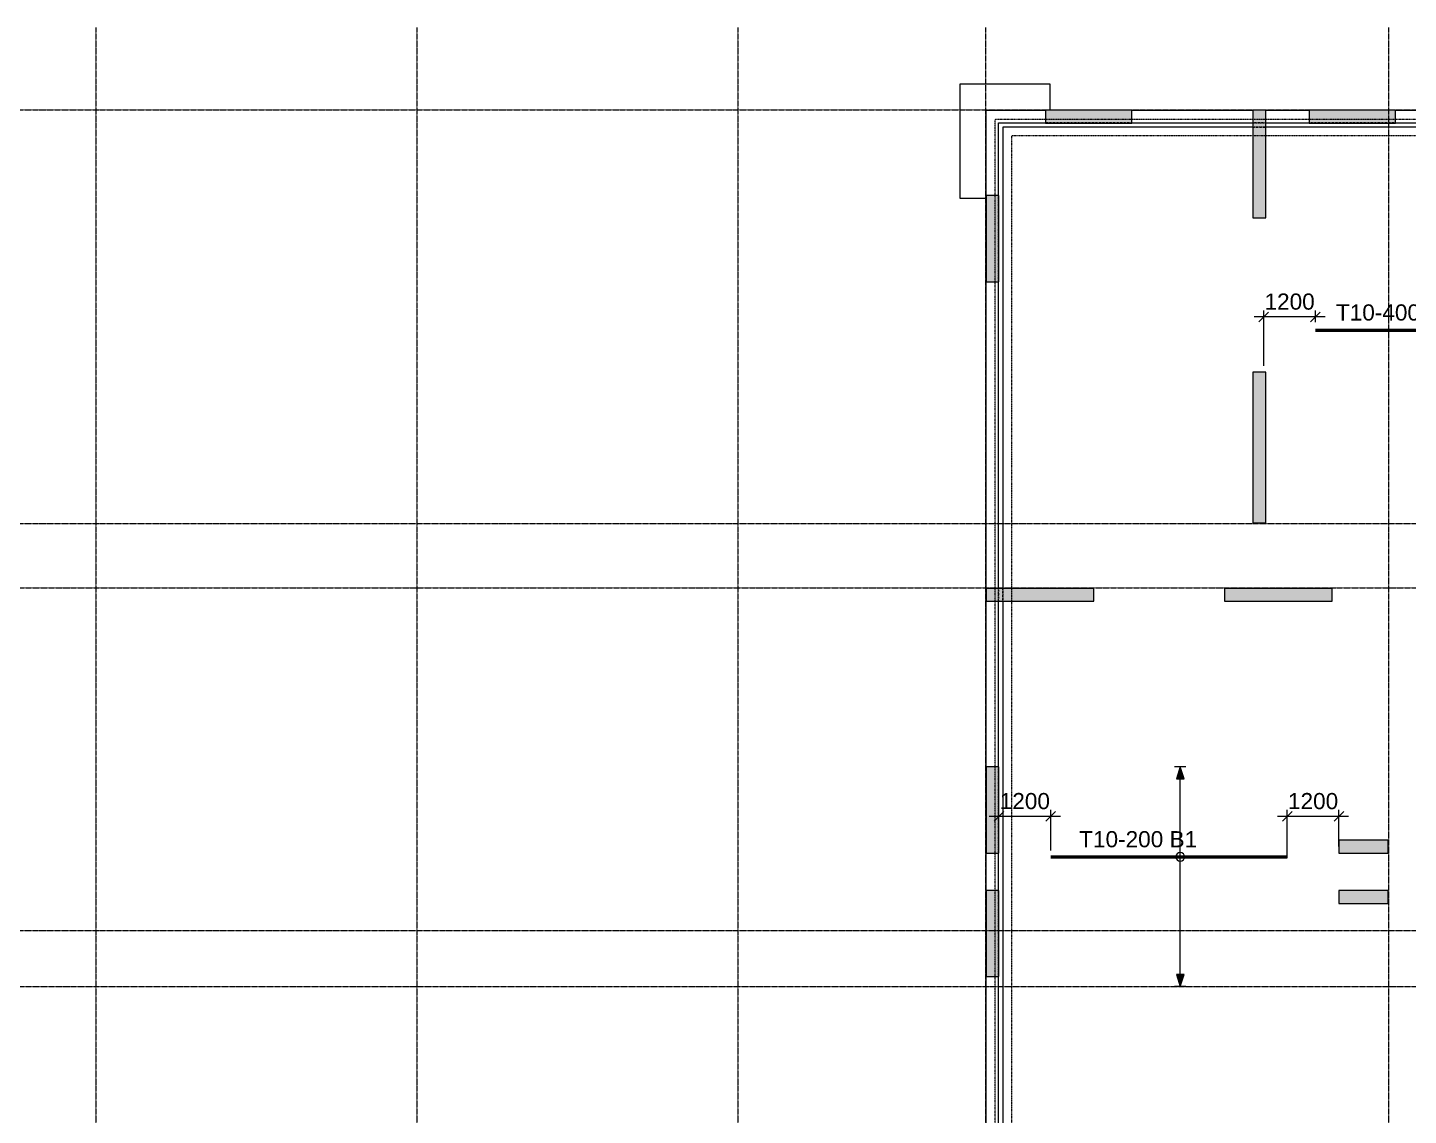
# Model space of a CAD drawing. Header units: millimetres. Extents: x -53802 to 55300, y -23895 to 35510.
# Drawn here: x -9034 to 23011, y 10254 to 35510 of the extents above; entities that cross this region are included whole.
import ezdxf

# ---------------------------------------------------------------- set-up
doc = ezdxf.new("R2010")
doc.units = ezdxf.units.MM
for name, pattern in [('cham gach', [5.5, 2.5, -1.5, 0, -1.5]), ('IMPORT-HIDDEN2', [4.7625, 3.175, -1.5875]), ('Ligne de quadrillage', [22.225, 12.7, -3.175, 3.175, -3.175]), ('Tiret', [2.5, 1.25, -1.25])]:
    doc.linetypes.add(name, pattern=pattern)
for name, color, linetype, lineweight in [('A-230-M_FLOOR', 192, 'Continuous', 15), ('A-230-MH_FLOOR', 190, 'cham gach', 9), ('ART-STR-DET-THIN', 5, 'Continuous', 15), ('ART-STR-SLAB-RBAR-BOT', 14, 'Continuous', 50), ('BM_STR_02F RC SLAB  - BOTTOM LAY_dwg', 8, 'Continuous', 5), ('S-280-M_COLUMN', 52, 'Continuous', 15), ('S-280-MH_COLUMN', 52, 'Tiret', 5), ('VERICAL', 7, 'Continuous', 5), ('Z-030-M_GRID', 191, 'Continuous', 5)]:
    doc.layers.add(name, color=color, linetype=linetype, lineweight=lineweight)
doc.styles.add('Arial', font='arial.ttf', dxfattribs={"height": 375})

# ---------------------------------------------------------------- blocks, each defined once
blk = doc.blocks.new('BM_STR_02F RC SLAB  - BOTTOM LAY_dwg__ArchTick-3701911-4_025 - 02F - BOTTOM REINFORCEMENT')
at = {"layer": 'VERICAL'}
blk.add_line((-0.5, -0.5), (0.5, 0.5), dxfattribs=at)
blk = doc.blocks.new('BM_STR_02F RC SLAB  - BOTTOM LAY_dwg__U8-3701933-4_025 - 02F - BOTTOM REINFORCEMENT')
at = {"layer": 'ART-STR-DET-THIN'}
for points in [[(1445, 6815), (1270, 6815), (1357, 7090)], [(1357, 0), (1270, 275), (1445, 275)]]:
    blk.add_hatch(color=252, dxfattribs=at).paths.add_polyline_path(points, flags=0)
at = {"layer": 'ART-STR-DET-THIN', "color": 252}
for p, q in [((1226, 7090), (1488, 7090)), ((1270, 6815), (1357, 7090)), ((1357, 7090), (1445, 6815)), ((1445, 6815), (1270, 6815)), ((1357, 275), (1357, 6815)), ((1226, 0), (1488, 0)), ((1357, 0), (1270, 275)), ((1270, 275), (1445, 275)), ((1445, 275), (1357, 0))]:
    blk.add_line(p, q, dxfattribs=at)
blk.add_circle((1357, 4488), 100, dxfattribs=at)
at = {"layer": 'ART-STR-SLAB-RBAR-BOT', "linetype": 'IMPORT-HIDDEN2'}
blk.add_line((4841, 4488), (0, 4488), dxfattribs=at)
blk = doc.blocks.new('BM_STR_02F RC SLAB  - BOTTOM LAY_dwg__U51-3701942-4_025 - 02F - BOTTOM REINFORCEMENT')
at = {"layer": 'ART-STR-DET-THIN'}
for points in [[(2570, 4820), (2395, 4820), (2482, 5095)], [(2482, 0), (2395, 275), (2570, 275)]]:
    blk.add_hatch(color=252, dxfattribs=at).paths.add_polyline_path(points, flags=0)
at = {"layer": 'ART-STR-DET-THIN', "color": 252}
for p, q in [((2351, 5095), (2613, 5095)), ((2395, 4820), (2482, 5095)), ((2570, 4820), (2395, 4820)), ((2482, 5095), (2570, 4820)), ((2482, 275), (2482, 4820)), ((2351, 0), (2613, 0)), ((2482, 0), (2395, 275)), ((2395, 275), (2570, 275)), ((2570, 275), (2482, 0))]:
    blk.add_line(p, q, dxfattribs=at)
blk.add_circle((2482, 3008), 100, dxfattribs=at)
at = {"layer": 'ART-STR-SLAB-RBAR-BOT', "linetype": 'IMPORT-HIDDEN2'}
blk.add_line((5490, 3008), (0, 3008), dxfattribs=at)
blk = doc.blocks.new('BM_STR_02F RC SLAB  - BOTTOM LAY_dwg-3033874-4_025 - 02F - BOTTOM REINFORCEMENT')
at = {"layer": 'VERICAL', "color": 8}
for p, q in [((19655, 27660), (19655, 28943)), ((20855, 28667), (20855, 28943)), ((13510, 16495), (13510, 17345)), ((14710, 16408), (14710, 17345)), ((20200, 16236), (20200, 17345)), ((21400, 16495), (21400, 17345))]:
    blk.add_line(p, q, dxfattribs=at)
at = {"layer": 'VERICAL', "color": 8, "flags": 128}
for points in [[(21080, 28793), (20855, 28793), (19655, 28793), (19430, 28793)], [(14935, 17195), (14710, 17195), (13510, 17195), (13285, 17195)], [(21625, 17195), (21400, 17195), (20200, 17195), (19975, 17195)]]:
    blk.add_lwpolyline(points, dxfattribs=at)
at = {"extrusion": (0, 0, -1), "zscale": -1}
for name, p in [('BM_STR_02F RC SLAB  - BOTTOM LAY_dwg__U8-3701933-4_025 - 02F - BOTTOM REINFORCEMENT', (-25695, 24000)), ('BM_STR_02F RC SLAB  - BOTTOM LAY_dwg__U51-3701942-4_025 - 02F - BOTTOM REINFORCEMENT', (-20200, 13250))]:
    blk.add_blockref(name, p, dxfattribs=at)
at = {"xscale": 225, "yscale": 225, "zscale": 225}
for p in [(19655, 28793), (13510, 17195), (20200, 17195)]:
    blk.add_blockref('BM_STR_02F RC SLAB  - BOTTOM LAY_dwg__ArchTick-3701911-4_025 - 02F - BOTTOM REINFORCEMENT', p, dxfattribs=at)
at = {"xscale": 225, "yscale": 225, "zscale": 225, "rotation": 180}
for p in [(20855, 28793), (14710, 17195), (21400, 17195)]:
    blk.add_blockref('BM_STR_02F RC SLAB  - BOTTOM LAY_dwg__ArchTick-3701911-4_025 - 02F - BOTTOM REINFORCEMENT', p, dxfattribs=at)
at = {"layer": 'VERICAL', "color": 3, "char_height": 375, "width": 1390.82, "attachment_point": 2, "line_spacing_factor": 0.938532, "style": 'Arial'}
for insert in [(20255, 29336), (14110, 17739), (20800, 17739)]:
    blk.add_mtext('1200', dxfattribs=dict(at, insert=insert))
at = {"layer": 'VERICAL', "char_height": 375, "width": 3262.01, "attachment_point": 1, "line_spacing_factor": 0.938532, "style": 'Arial'}
for s, insert in [('T10-400 B1', (21330, 29084)), ('T10-200 B1', (15372, 16854))]:
    blk.add_mtext(s, dxfattribs=dict(at, insert=insert))

msp = doc.modelspace()

# ---------------------------------------------------------------- hatches: boundary and pattern name
at = {"layer": 'S-280-M_COLUMN'}
for points in [[(16590, 33290), (16590, 33590), (14590, 33590), (14590, 33290)], [(19700, 31090), (19700, 33590), (19400, 33590), (19400, 31090)], [(22710, 33290), (22710, 33590), (20710, 33590), (20710, 33290)], [(13510, 29610), (13510, 31610), (13210, 31610), (13210, 29610)], [(19700, 24010), (19700, 27510), (19400, 27510), (19400, 24010)], [(15710, 22190), (15710, 22490), (13210, 22490), (13210, 22190)], [(21240, 22190), (21240, 22490), (18740, 22490), (18740, 22190), (18947.2, 22190)], [(13510, 16345), (13510, 18345), (13210, 18345), (13210, 16345)], [(22540, 16345), (22540, 16645), (21400, 16645), (21400, 16345)], [(13510, 13475), (13510, 15475), (13210, 15475), (13210, 13475)], [(22540, 15175), (22540, 15475), (21400, 15475), (21400, 15175)]]:
    msp.add_hatch(color=1, dxfattribs=at).paths.add_polyline_path(points, flags=0)

# ---------------------------------------------------------------- linework, layer by layer
at = {"layer": 'A-230-M_FLOOR'}
for p, q in [((14700, 34200), (12600, 34200)), ((12600, 34200), (12600, 31550)), ((14700, 33590), (14700, 34200)), ((13210, 33590), (14590, 33590)), ((13210, 31610), (13210, 33590)), ((16590, 33590), (19400, 33590)), ((19700, 33590), (20710, 33590)), ((22710, 33590), (26850, 33590)), ((13500, 31610), (13500, 33300)), ((13500, 33300), (14590, 33300)), ((19400, 33200), (13600, 33200)), ((13600, 33200), (13600, 22490)), ((16590, 33300), (19400, 33300)), ((19700, 33300), (20710, 33300)), ((26850, 33200), (19700, 33200)), ((22710, 33300), (26850, 33300)), ((12600, 31550), (13210, 31550)), ((13210, 22490), (13210, 29610)), ((13500, 22490), (13500, 29610)), ((13210, 18345), (13210, 22190)), ((13500, 18345), (13500, 22190)), ((13600, 22190), (13600, 9585)), ((13210, 15475), (13210, 16345)), ((13500, 15475), (13500, 16345)), ((13210, 9585), (13210, 13475)), ((13500, 9585), (13500, 13475))]:
    msp.add_line(p, q, dxfattribs=at)
at = {"layer": 'A-230-MH_FLOOR', "color": 7, "lineweight": 5}
for p, q in [((13420, -220), (13420, 33380)), ((13420, 33380), (48030, 33380)), ((14590, 33300), (16590, 33300)), ((19400, 33300), (19700, 33300)), ((19700, 33200), (19400, 33200)), ((20710, 33300), (22710, 33300)), ((47650, 33000), (13800, 33000)), ((13800, 33000), (13800, -600)), ((13500, 29610), (13500, 31610)), ((13500, 22190), (13500, 22490)), ((13600, 22490), (13600, 22190)), ((13500, 16345), (13500, 18345)), ((13500, 13475), (13500, 15475))]:
    msp.add_line(p, q, dxfattribs=at)
at = {"layer": 'S-280-M_COLUMN'}
for p, q in [((16590, 33590), (14590, 33590)), ((14590, 33590), (14590, 33290)), ((16590, 33290), (16590, 33590)), ((19700, 33590), (19400, 33590)), ((19400, 33590), (19400, 31090)), ((19700, 31090), (19700, 33590)), ((22710, 33590), (20710, 33590)), ((20710, 33590), (20710, 33290)), ((22710, 33290), (22710, 33590)), ((14590, 33290), (16590, 33290)), ((20710, 33290), (22710, 33290)), ((13510, 31610), (13210, 31610)), ((13210, 31610), (13210, 29610)), ((13510, 29610), (13510, 31610)), ((19400, 31090), (19700, 31090)), ((13210, 29610), (13510, 29610)), ((19700, 27510), (19400, 27510)), ((19400, 27510), (19400, 24010)), ((19700, 24010), (19700, 27510)), ((19400, 24010), (19700, 24010)), ((15710, 22490), (13210, 22490)), ((13210, 22490), (13210, 22190)), ((15710, 22190), (15710, 22490)), ((21240, 22490), (18740, 22490)), ((18740, 22490), (18740, 22190)), ((21240, 22190), (21240, 22490)), ((13210, 22190), (15710, 22190)), ((18740, 22190), (21240, 22190)), ((13510, 18345), (13210, 18345)), ((13210, 18345), (13210, 16345)), ((13510, 16345), (13510, 18345)), ((13210, 16345), (13510, 16345)), ((22540, 16645), (21400, 16645)), ((21400, 16645), (21400, 16345)), ((21400, 16345), (22540, 16345)), ((22540, 16345), (22540, 16645)), ((13510, 15475), (13210, 15475)), ((13210, 15475), (13210, 13475)), ((13510, 13475), (13510, 15475)), ((22540, 15475), (21400, 15475)), ((21400, 15475), (21400, 15175)), ((22540, 15175), (22540, 15475)), ((21400, 15175), (22540, 15175)), ((13210, 13475), (13510, 13475))]:
    msp.add_line(p, q, dxfattribs=at)
at = {"layer": 'S-280-MH_COLUMN', "color": 10}
for p, q in [((16590, 33300), (14590, 33300)), ((19700, 33300), (19400, 33300)), ((19400, 33200), (19700, 33200)), ((22710, 33300), (20710, 33300)), ((13500, 31610), (13500, 29610)), ((13500, 22490), (13500, 22190)), ((13600, 22190), (13600, 22490)), ((13500, 18345), (13500, 16345)), ((13500, 15475), (13500, 13475))]:
    msp.add_line(p, q, dxfattribs=at)
at = {"layer": 'Z-030-M_GRID', "linetype": 'Ligne de quadrillage'}
for p, q in [((-7450, 35509.7), (-7450, -22244.6)), ((0, 35509.7), (0, -22244.6)), ((7450, 35509.7), (7450, -22244.6)), ((13200, 35509.7), (13200, -22244.6)), ((22550, 35509.7), (22550, -22244.6)), ((-52151.6, 33600), (50533.3, 33600)), ((-52151.6, 24000), (50533.3, 24000)), ((-50246.6, 22500), (50533.3, 22500)), ((-52151.6, 14550), (50533.3, 14550)), ((-50246.6, 13250), (50533.3, 13250))]:
    msp.add_line(p, q, dxfattribs=at)

# ---------------------------------------------------------------- block references
at = {"layer": 'BM_STR_02F RC SLAB  - BOTTOM LAY_dwg', "color": 7}
msp.add_blockref('BM_STR_02F RC SLAB  - BOTTOM LAY_dwg-3033874-4_025 - 02F - BOTTOM REINFORCEMENT', (0, 0), dxfattribs=at)

doc.saveas('drawing.dxf')
